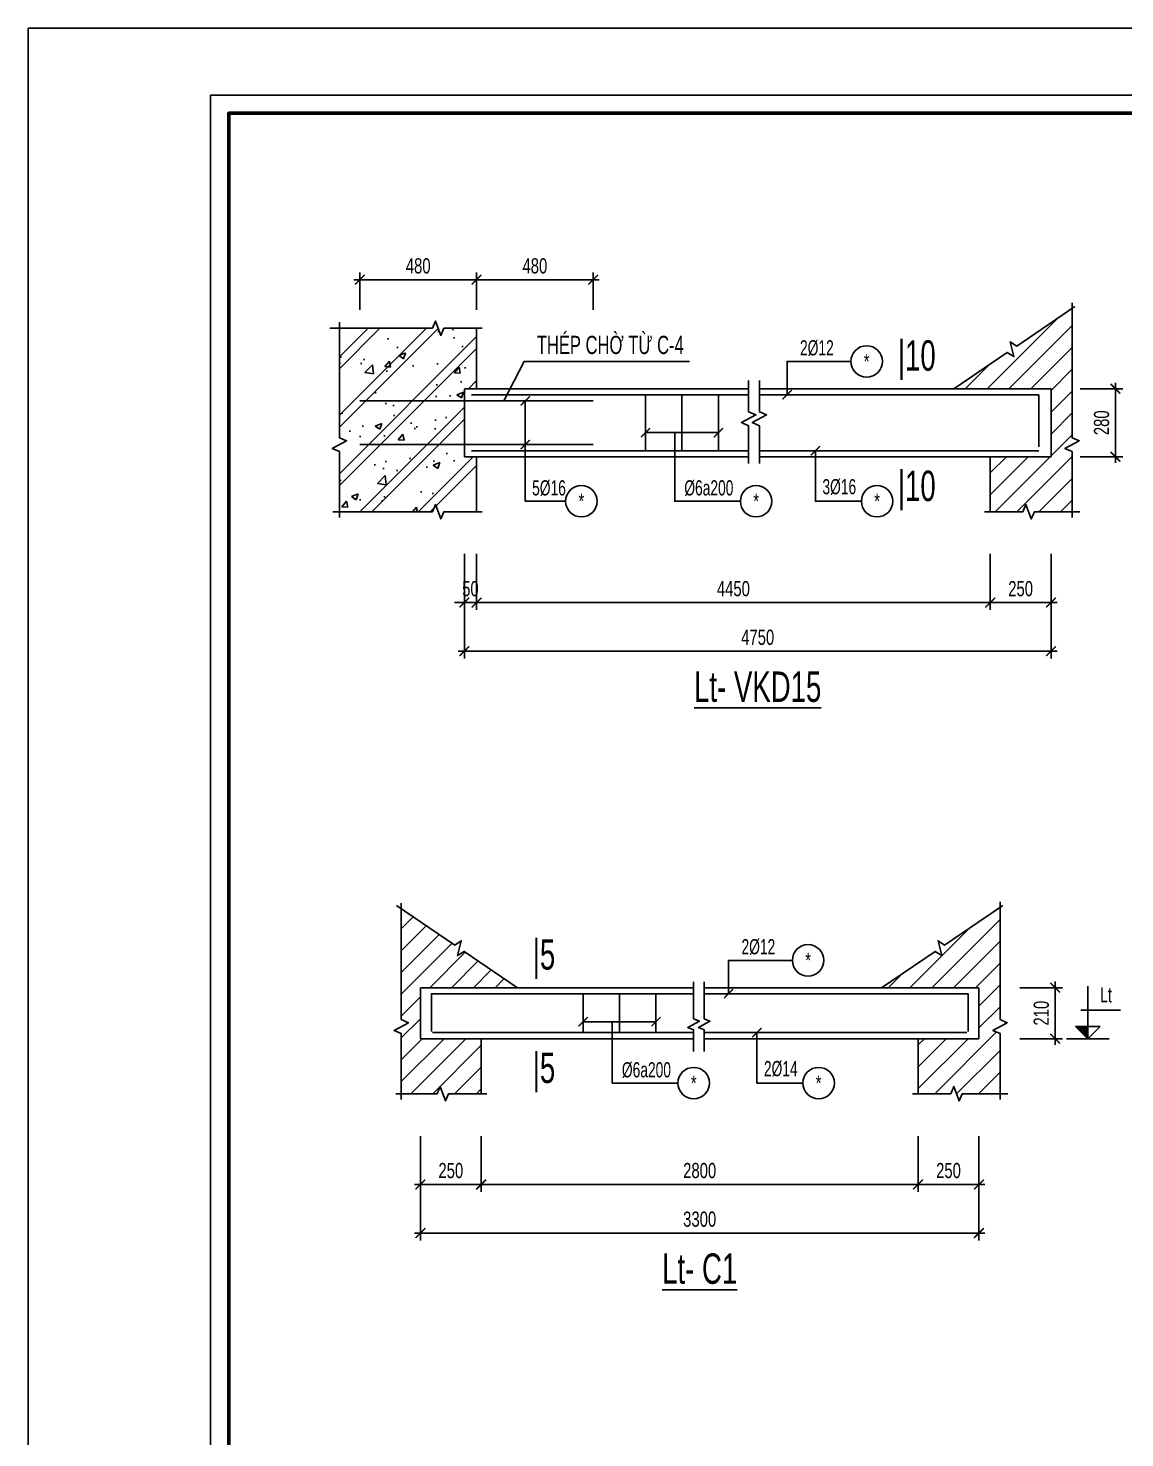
# Model space of a CAD drawing. Header units: millimetres. Extents: x 0 to 42050, y 0 to 14850.
# Drawn here: x 21025 to 25536, y 9049 to 14850 of the extents above; entities that cross this region are included whole.
import ezdxf
from ezdxf.enums import TextEntityAlignment as Align

# ---------------------------------------------------------------- set-up
doc = ezdxf.new("R2010")
doc.units = ezdxf.units.MM
doc.header["$LTSCALE"] = 3
doc.header["$PDSIZE"] = -2
doc.layers.get('0').update_dxf_attribs({"color": 8, "lineweight": 5})
doc.layers.get('Defpoints').update_dxf_attribs({"color": 2})
for name, color, linetype in [('CDC-KHUNGTEN', 9, 'Continuous'), ('CDC.02.DIM', 1, 'Continuous'), ('CDC.03.BORDER', 3, 'Continuous'), ('CDC.05.STEEL', 4, 'Continuous'), ('CDC.06.TEXT', 2, 'Continuous'), ('CDC.10.HATCH', 9, 'Continuous'), ('CDC.11.NOTE', 8, 'Continuous'), ('CDC.14.STEELNUM', 9, 'Continuous')]:
    doc.layers.add(name, color=color, linetype=linetype)
doc.styles.add('arial', font='arial.ttf', dxfattribs={"width": 0.7})
doc.styles.add('KCS_SMTEXT', font='arial.ttf', dxfattribs={"width": 0.7})
doc.dimstyles.new('KCS_DIM25', dxfattribs={"dimscale": 25, "dimtxt": 2.5, "dimasz": 1.6, "dimexe": 1.2, "dimexo": 0, "dimgap": 1, "dimtad": 1, "dimdec": 0, "dimzin": 0, "dimdsep": 46, "dimtxsty": 'KCS_SMTEXT', "dimblk": 'ARCHTICK', "dimcen": 0, "dimdle": 1, "dimclrd": 256, "dimclre": 256, "dimclrt": 2, "dimadec": 0, "dimazin": 0, "dimtfac": 1, "dimtdec": 0, "dimtix": 1, "dimtmove": 2, "dimatfit": 3, "dimfxl": 1, "dimtolj": 1, "dimtzin": 0, "dimarcsym": 0})
pattern_1 = [(45, (-5591877.634, -228430.91), (-44.9012806, 44.9012806), [])]

# ---------------------------------------------------------------- blocks, each defined once
blk = doc.blocks.new('_ArchTick')
at = {"color": 0, "linetype": 'ByBlock', "const_width": 0.15}
blk.add_lwpolyline([(-0.5, -0.5), (0.5, 0.5)], dxfattribs=at)
blk = doc.blocks.new('*D26')
at = {"layer": 'CDC.02.DIM', "lineweight": -2, "transparency": 16777216}
for p, q in [((22638.6, 10290.4), (22638.6, 10061.4)), ((22888.6, 10290.4), (22888.6, 10061.4)), ((22613.6, 10091.4), (22913.6, 10091.4))]:
    blk.add_line(p, q, dxfattribs=at)
at = {"layer": 'Defpoints', "color": 0, "transparency": 16777216}
for p in [(22638.6, 10290.4), (22888.6, 10290.4), (22888.6, 10091.4)]:
    blk.add_point(p, dxfattribs=at)
at = {"layer": 'CDC.02.DIM', "lineweight": -2, "transparency": 16777216, "xscale": 40, "yscale": 40, "zscale": 40, "rotation": 180}
blk.add_blockref('_ArchTick', (22638.6, 10091.4), dxfattribs=at)
at = {"layer": 'CDC.02.DIM', "lineweight": -2, "transparency": 16777216, "xscale": 40, "yscale": 40, "zscale": 40}
blk.add_blockref('_ArchTick', (22888.6, 10091.4), dxfattribs=at)
at = {"layer": 'CDC.02.DIM', "color": 2, "transparency": 16777216, "insert": (22763.6, 10148.4), "char_height": 62.5, "attachment_point": 5, "style": 'KCS_SMTEXT'}
blk.add_mtext('\\A1;250', dxfattribs=at)
blk = doc.blocks.new('*D27')
at = {"layer": 'CDC.02.DIM', "lineweight": -2, "transparency": 16777216}
for p, q in [((24686.1, 10290.4), (24686.1, 10061.4)), ((24936.1, 10290.4), (24936.1, 10061.4)), ((24961.1, 10091.4), (24661.1, 10091.4))]:
    blk.add_line(p, q, dxfattribs=at)
at = {"layer": 'Defpoints', "color": 0, "transparency": 16777216}
for p in [(24686.1, 10290.4), (24936.1, 10290.4), (24686.1, 10091.4)]:
    blk.add_point(p, dxfattribs=at)
at = {"layer": 'CDC.02.DIM', "lineweight": -2, "transparency": 16777216, "xscale": 40, "yscale": 40, "zscale": 40, "rotation": 180}
blk.add_blockref('_ArchTick', (24686.1, 10091.4), dxfattribs=at)
at = {"layer": 'CDC.02.DIM', "lineweight": -2, "transparency": 16777216, "xscale": 40, "yscale": 40, "zscale": 40}
blk.add_blockref('_ArchTick', (24936.1, 10091.4), dxfattribs=at)
at = {"layer": 'CDC.02.DIM', "color": 2, "transparency": 16777216, "insert": (24811.1, 10148.4), "char_height": 62.5, "attachment_point": 5, "style": 'KCS_SMTEXT'}
blk.add_mtext('\\A1;250', dxfattribs=at)
blk = doc.blocks.new('*D28')
at = {"layer": 'CDC.02.DIM', "lineweight": -2, "transparency": 16777216}
for p, q in [((25249.9, 10926.4), (25249.9, 10666.4)), ((25104.3, 10901.4), (25279.9, 10901.4)), ((25104.3, 10691.4), (25279.9, 10691.4))]:
    blk.add_line(p, q, dxfattribs=at)
at = {"layer": 'Defpoints', "color": 0, "transparency": 16777216}
for p in [(25104.3, 10901.4), (25104.3, 10691.4), (25249.9, 10691.4)]:
    blk.add_point(p, dxfattribs=at)
at = {"layer": 'CDC.02.DIM', "lineweight": -2, "transparency": 16777216, "xscale": 40, "yscale": 40, "zscale": 40}
for p, rotation in [((25249.9, 10901.4), 90), ((25249.9, 10691.4), 270)]:
    blk.add_blockref('_ArchTick', p, dxfattribs=dict(at, rotation=rotation))
at = {"layer": 'CDC.02.DIM', "color": 2, "transparency": 16777216, "insert": (25193, 10796.4), "char_height": 62.5, "attachment_point": 5, "rotation": 90, "style": 'KCS_SMTEXT'}
blk.add_mtext('\\A1;210', dxfattribs=at)
blk = doc.blocks.new('*D29')
at = {"layer": 'CDC.02.DIM', "lineweight": -2, "transparency": 16777216}
for p, q in [((22888.6, 10290.4), (22888.6, 10061.4)), ((24686.1, 10290.4), (24686.1, 10061.4)), ((22863.6, 10091.4), (24711.1, 10091.4))]:
    blk.add_line(p, q, dxfattribs=at)
at = {"layer": 'Defpoints', "color": 0, "transparency": 16777216}
for p in [(22888.6, 10290.4), (24686.1, 10290.4), (24686.1, 10091.4)]:
    blk.add_point(p, dxfattribs=at)
at = {"layer": 'CDC.02.DIM', "lineweight": -2, "transparency": 16777216, "xscale": 40, "yscale": 40, "zscale": 40, "rotation": 180}
blk.add_blockref('_ArchTick', (22888.6, 10091.4), dxfattribs=at)
at = {"layer": 'CDC.02.DIM', "lineweight": -2, "transparency": 16777216, "xscale": 40, "yscale": 40, "zscale": 40}
blk.add_blockref('_ArchTick', (24686.1, 10091.4), dxfattribs=at)
at = {"layer": 'CDC.02.DIM', "color": 2, "transparency": 16777216, "insert": (23787.4, 10148.4), "char_height": 62.5, "attachment_point": 5, "style": 'KCS_SMTEXT'}
blk.add_mtext('\\A1;2800', dxfattribs=at)
blk = doc.blocks.new('*D30')
at = {"layer": 'CDC.02.DIM', "lineweight": -2, "transparency": 16777216}
for p, q in [((22638.6, 10290.4), (22638.6, 9861.4)), ((24936.1, 10290.4), (24936.1, 9861.4)), ((22613.6, 9891.4), (24961.1, 9891.4))]:
    blk.add_line(p, q, dxfattribs=at)
at = {"layer": 'Defpoints', "color": 0, "transparency": 16777216}
for p in [(22638.6, 10290.4), (24936.1, 10290.4), (24936.1, 9891.4)]:
    blk.add_point(p, dxfattribs=at)
at = {"layer": 'CDC.02.DIM', "lineweight": -2, "transparency": 16777216, "xscale": 40, "yscale": 40, "zscale": 40, "rotation": 180}
blk.add_blockref('_ArchTick', (22638.6, 9891.4), dxfattribs=at)
at = {"layer": 'CDC.02.DIM', "lineweight": -2, "transparency": 16777216, "xscale": 40, "yscale": 40, "zscale": 40}
blk.add_blockref('_ArchTick', (24936.1, 9891.4), dxfattribs=at)
at = {"layer": 'CDC.02.DIM', "color": 2, "transparency": 16777216, "insert": (23787.4, 9948.4), "char_height": 62.5, "attachment_point": 5, "style": 'KCS_SMTEXT'}
blk.add_mtext('\\A1;3300', dxfattribs=at)
blk = doc.blocks.new('*D148')
at = {"layer": 'CDC.02.DIM', "lineweight": -2, "transparency": 16777216}
for p, q in [((22819.4, 12686.2), (22819.4, 12456.2)), ((22869.4, 12686.2), (22869.4, 12456.2)), ((22819.4, 12486.2), (22779.4, 12486.2)), ((22819.4, 12486.2), (22869.4, 12486.2)), ((22869.4, 12486.2), (22909.4, 12486.2))]:
    blk.add_line(p, q, dxfattribs=at)
at = {"layer": 'Defpoints', "color": 0, "transparency": 16777216}
for p in [(22819.4, 12686.2), (22869.4, 12686.2), (22869.4, 12486.2)]:
    blk.add_point(p, dxfattribs=at)
at = {"layer": 'CDC.02.DIM', "lineweight": -2, "transparency": 16777216, "xscale": 40, "yscale": 40, "zscale": 40}
blk.add_blockref('_ArchTick', (22819.4, 12486.2), dxfattribs=at)
at = {"layer": 'CDC.02.DIM', "lineweight": -2, "transparency": 16777216, "xscale": 40, "yscale": 40, "zscale": 40, "rotation": 180}
blk.add_blockref('_ArchTick', (22869.4, 12486.2), dxfattribs=at)
at = {"layer": 'CDC.02.DIM', "color": 2, "transparency": 16777216, "insert": (22844.4, 12543.1), "char_height": 62.5, "attachment_point": 5, "style": 'KCS_SMTEXT'}
blk.add_mtext('\\A1;50', dxfattribs=at)
blk = doc.blocks.new('*D149')
at = {"layer": 'CDC.02.DIM', "lineweight": -2, "transparency": 16777216}
for p, q in [((24982.8, 12686.2), (24982.8, 12456.2)), ((25232.8, 12686.2), (25232.8, 12456.2)), ((25257.8, 12486.2), (24957.8, 12486.2))]:
    blk.add_line(p, q, dxfattribs=at)
at = {"layer": 'Defpoints', "color": 0, "transparency": 16777216}
for p in [(24982.8, 12686.2), (25232.8, 12686.2), (24982.8, 12486.2)]:
    blk.add_point(p, dxfattribs=at)
at = {"layer": 'CDC.02.DIM', "lineweight": -2, "transparency": 16777216, "xscale": 40, "yscale": 40, "zscale": 40, "rotation": 180}
blk.add_blockref('_ArchTick', (24982.8, 12486.2), dxfattribs=at)
at = {"layer": 'CDC.02.DIM', "lineweight": -2, "transparency": 16777216, "xscale": 40, "yscale": 40, "zscale": 40}
blk.add_blockref('_ArchTick', (25232.8, 12486.2), dxfattribs=at)
at = {"layer": 'CDC.02.DIM', "color": 2, "transparency": 16777216, "insert": (25107.8, 12543.1), "char_height": 62.5, "attachment_point": 5, "style": 'KCS_SMTEXT'}
blk.add_mtext('\\A1;250', dxfattribs=at)
blk = doc.blocks.new('*D150')
at = {"layer": 'CDC.02.DIM', "lineweight": -2, "transparency": 16777216}
for p, q in [((25352.2, 13366.2), (25527.8, 13366.2)), ((25497.8, 13391.2), (25497.8, 13061.2)), ((25352.2, 13086.2), (25527.8, 13086.2))]:
    blk.add_line(p, q, dxfattribs=at)
at = {"layer": 'Defpoints', "color": 0, "transparency": 16777216}
for p in [(25352.2, 13366.2), (25352.2, 13086.2), (25497.8, 13086.2)]:
    blk.add_point(p, dxfattribs=at)
at = {"layer": 'CDC.02.DIM', "lineweight": -2, "transparency": 16777216, "xscale": 40, "yscale": 40, "zscale": 40}
for p, rotation in [((25497.8, 13366.2), 90), ((25497.8, 13086.2), 270)]:
    blk.add_blockref('_ArchTick', p, dxfattribs=dict(at, rotation=rotation))
at = {"layer": 'CDC.02.DIM', "color": 2, "transparency": 16777216, "insert": (25440.9, 13226.2), "char_height": 62.5, "attachment_point": 5, "rotation": 90, "style": 'KCS_SMTEXT'}
blk.add_mtext('\\A1;280', dxfattribs=at)
blk = doc.blocks.new('*D151')
at = {"layer": 'CDC.02.DIM', "lineweight": -2, "transparency": 16777216}
for p, q in [((22869.4, 12686.2), (22869.4, 12456.2)), ((24982.8, 12686.2), (24982.8, 12456.2)), ((22844.4, 12486.2), (25007.8, 12486.2))]:
    blk.add_line(p, q, dxfattribs=at)
at = {"layer": 'Defpoints', "color": 0, "transparency": 16777216}
for p in [(22869.4, 12686.2), (24982.8, 12686.2), (24982.8, 12486.2)]:
    blk.add_point(p, dxfattribs=at)
at = {"layer": 'CDC.02.DIM', "lineweight": -2, "transparency": 16777216, "xscale": 40, "yscale": 40, "zscale": 40, "rotation": 180}
blk.add_blockref('_ArchTick', (22869.4, 12486.2), dxfattribs=at)
at = {"layer": 'CDC.02.DIM', "lineweight": -2, "transparency": 16777216, "xscale": 40, "yscale": 40, "zscale": 40}
blk.add_blockref('_ArchTick', (24982.8, 12486.2), dxfattribs=at)
at = {"layer": 'CDC.02.DIM', "color": 2, "transparency": 16777216, "insert": (23926.1, 12543.1), "char_height": 62.5, "attachment_point": 5, "style": 'KCS_SMTEXT'}
blk.add_mtext('\\A1;4450', dxfattribs=at)
blk = doc.blocks.new('*D152')
at = {"layer": 'CDC.02.DIM', "lineweight": -2, "transparency": 16777216}
for p, q in [((22819.4, 12686.2), (22819.4, 12256.2)), ((25232.8, 12686.2), (25232.8, 12256.2)), ((22794.4, 12286.2), (25257.8, 12286.2))]:
    blk.add_line(p, q, dxfattribs=at)
at = {"layer": 'Defpoints', "color": 0, "transparency": 16777216}
for p in [(22819.4, 12686.2), (25232.8, 12686.2), (25232.8, 12286.2)]:
    blk.add_point(p, dxfattribs=at)
at = {"layer": 'CDC.02.DIM', "lineweight": -2, "transparency": 16777216, "xscale": 40, "yscale": 40, "zscale": 40, "rotation": 180}
blk.add_blockref('_ArchTick', (22819.4, 12286.2), dxfattribs=at)
at = {"layer": 'CDC.02.DIM', "lineweight": -2, "transparency": 16777216, "xscale": 40, "yscale": 40, "zscale": 40}
blk.add_blockref('_ArchTick', (25232.8, 12286.2), dxfattribs=at)
at = {"layer": 'CDC.02.DIM', "color": 2, "transparency": 16777216, "insert": (24026.1, 12343.1), "char_height": 62.5, "attachment_point": 5, "style": 'KCS_SMTEXT'}
blk.add_mtext('\\A1;4750', dxfattribs=at)
blk = doc.blocks.new('*D153')
at = {"layer": 'CDC.02.DIM', "lineweight": -2, "transparency": 16777216}
for p, q in [((22364.4, 13814.8), (22894.4, 13814.8)), ((22389.4, 13691.3), (22389.4, 13844.8)), ((22869.4, 13691.3), (22869.4, 13844.8))]:
    blk.add_line(p, q, dxfattribs=at)
at = {"layer": 'Defpoints', "color": 0, "transparency": 16777216}
for p in [(22869.4, 13814.8), (22389.4, 13691.3), (22869.4, 13691.3)]:
    blk.add_point(p, dxfattribs=at)
at = {"layer": 'CDC.02.DIM', "lineweight": -2, "transparency": 16777216, "xscale": 40, "yscale": 40, "zscale": 40, "rotation": 180}
blk.add_blockref('_ArchTick', (22389.4, 13814.8), dxfattribs=at)
at = {"layer": 'CDC.02.DIM', "lineweight": -2, "transparency": 16777216, "xscale": 40, "yscale": 40, "zscale": 40}
blk.add_blockref('_ArchTick', (22869.4, 13814.8), dxfattribs=at)
at = {"layer": 'CDC.02.DIM', "color": 2, "transparency": 16777216, "insert": (22629.4, 13871.7), "char_height": 62.5, "attachment_point": 5, "style": 'KCS_SMTEXT'}
blk.add_mtext('\\A1;480', dxfattribs=at)
blk = doc.blocks.new('*D154')
at = {"layer": 'CDC.02.DIM', "lineweight": -2, "transparency": 16777216}
for p, q in [((22844.4, 13814.8), (23374.4, 13814.8)), ((22869.4, 13691.3), (22869.4, 13844.8)), ((23349.4, 13691.3), (23349.4, 13844.8))]:
    blk.add_line(p, q, dxfattribs=at)
at = {"layer": 'Defpoints', "color": 0, "transparency": 16777216}
for p in [(23349.4, 13814.8), (22869.4, 13691.3), (23349.4, 13691.3)]:
    blk.add_point(p, dxfattribs=at)
at = {"layer": 'CDC.02.DIM', "lineweight": -2, "transparency": 16777216, "xscale": 40, "yscale": 40, "zscale": 40, "rotation": 180}
blk.add_blockref('_ArchTick', (22869.4, 13814.8), dxfattribs=at)
at = {"layer": 'CDC.02.DIM', "lineweight": -2, "transparency": 16777216, "xscale": 40, "yscale": 40, "zscale": 40}
blk.add_blockref('_ArchTick', (23349.4, 13814.8), dxfattribs=at)
at = {"layer": 'CDC.02.DIM', "color": 2, "transparency": 16777216, "insert": (23109.4, 13871.7), "char_height": 62.5, "attachment_point": 5, "style": 'KCS_SMTEXT'}
blk.add_mtext('\\A1;480', dxfattribs=at)
blk = doc.blocks.new('Khung tên chuẩn')
at = {"layer": 'CDC-KHUNGTEN', "color": 8}
blk.add_lwpolyline([(75096, 1100), (83000, 1100), (83000, 58300), (3000, 58300), (3000, 1100), (75096, 1100)], dxfattribs=at)
at = {"layer": 'CDC-KHUNGTEN', "color": 255, "lineweight": 60}
blk.add_lwpolyline([(74900, 1400), (74900, 58000), (3300, 58000), (3300, 1400), (74900, 1400)], close=True, dxfattribs=at)
at = {"layer": 'Defpoints', "color": 1, "ltscale": 0.2}
blk.add_lwpolyline([(0, 0), (0, 59400), (84100, 59400), (84100, 0), (0, 0)], close=True, dxfattribs=at)

msp = doc.modelspace()

# ---------------------------------------------------------------- hatches: boundary and pattern name
at = {"layer": 'CDC.10.HATCH'}
h = msp.add_hatch(dxfattribs=at)
h.set_pattern_fill('ANSI31', color=256, scale=20, style=0)
h.set_pattern_definition([(45, (-5574511.467, -271689.544), (-44.9012806, 44.9012806), [])])
h.paths.add_polyline_path([(25232.8, 13366.2), (25232.8, 13086.2), (24982.8, 13086.2), (24982.8, 12859.9), (25117, 12859.9), (25129.9, 12889.5), (25151.4, 12830.3), (25164.3, 12859.9), (25319.7, 12859.9), (25319.7, 13107.6), (25290.1, 13120.4), (25349.3, 13152), (25319.7, 13164.8), (25319.7, 13696.4), (25091.7, 13541.8), (25064.7, 13558.9), (25080, 13498.3), (25052.9, 13515.5), (24832.8, 13366.2)])
at = {"layer": 'CDC.10.HATCH', "ltscale": 10}
h = msp.add_hatch(dxfattribs=at)
h.set_pattern_fill('CHAU-01', color=256, scale=40, style=0, pattern_type=2)
h.set_pattern_definition([(50, (22889.36, 12830.3), (286.904, -25.1), [30, -330]), (355, (22889.36, 12830.3), (-55.5, 300.88), [24, -264]), (100.45, (22913.27, 12828.2), (231.404, 275.776), [25.496, -280.46]), (46.184, (22889.36, 12910.3), (426.9, -66.21), [45, -495]), (96.636, (22924.94, 12904.77), (373.87, 389.65), [38.24, -420.69]), (351.184, (22889.36, 12910.3), (373.86, 389.65), [36, -396]), (21, (22929.36, 12890.3), (238.763, -161.05), [30, -330]), (326, (22929.36, 12890.3), (97.33, 290.06), [24, -264]), (71.45, (22949.26, 12876.87), (336.09, 129.01), [25.496, -280.46]), (37.5, (22889.36, 12830.29), (4.864, 133.158), [0, -260.8, 0, -268, 0, -265]), (7.5, (22889.36, 12830.29), (105.228, 157.765), [0, -152.8, 0, -254.8, 0, -101]), (327.5, (22800.16, 12830.29), (213.529, -9.022), [0, -100, 0, -312, 0, -414]), (317.5, (22760.16, 12830.29), (233.274, 40.042), [0, -130, 0, -207.2, 0, -294]), (45, (22889.36, 12830.29), (-120.208, 120.208), []), (45, (22889.36, 12879.29), (-120.208, 120.208), [])])
h.paths.add_polyline_path([(22305.5, 13164.8), (22335.1, 13152), (22275.9, 13120.4), (22305.5, 13107.6), (22305.5, 12859.9), (22688.1, 12859.9), (22700.9, 12889.5), (22722.5, 12830.3), (22735.3, 12859.9), (22869.4, 12859.9), (22869.4, 13086.2), (22819.3, 13086.2), (22819.3, 13366.2), (22869.4, 13366.2), (22869.4, 13615), (22735.3, 13615), (22722.5, 13585.4), (22700.9, 13644.6), (22688.1, 13615), (22305.5, 13615)])
at = {"layer": 'CDC.10.HATCH'}
h = msp.add_hatch(dxfattribs=at)
h.set_pattern_fill('ANSI31', color=256, scale=20, style=0)
h.set_pattern_definition(pattern_1)
h.paths.add_polyline_path([(22888.6, 10691.4), (22638.6, 10691.4), (22638.6, 10901.4), (23038.6, 10901.4), (22818.5, 11050.7), (22791.4, 11033.6), (22806.7, 11094.2), (22779.7, 11077), (22559.6, 11226.3), (22559.6, 10770.1), (22589.2, 10757.2), (22530, 10725.7), (22559.6, 10712.8), (22559.6, 10465.1), (22707.3, 10465.1), (22720.2, 10494.7), (22741.7, 10435.5), (22754.6, 10465.1), (22888.6, 10465.1)])
h = msp.add_hatch(dxfattribs=at)
h.set_pattern_fill('ANSI31', color=256, scale=20, style=0)
h.set_pattern_definition(pattern_1)
h.paths.add_polyline_path([(24686.1, 10691.4), (24686.1, 10465.1), (24820.3, 10465.1), (24833.2, 10494.7), (24854.7, 10435.5), (24867.6, 10465.1), (25023.1, 10465.1), (25023.1, 10712.8), (24993.5, 10725.7), (25052.7, 10757.2), (25023.1, 10770.1), (25023.1, 11231.7), (24795.1, 11077), (24768, 11094.2), (24783.3, 11033.6), (24756.3, 11050.7), (24536.1, 10901.4), (24936.1, 10901.4), (24936.1, 10691.4)])

# ---------------------------------------------------------------- linework, layer by layer
at = {"layer": 'CDC.02.DIM'}
for p, q in [((25384.4, 10690.9), (25384.4, 10908)), ((25518.9, 10808.6), (25355.7, 10808.6)), ((25384.4, 10690.9), (25333.7, 10741.7)), ((25435.1, 10741.7), (25333.7, 10741.7)), ((25384.4, 10690.9), (25435.1, 10741.7)), ((25471.7, 10690.9), (25297.1, 10690.9))]:
    msp.add_line(p, q, dxfattribs=at)
msp.add_solid([(25333.7, 10741.7), (25384.4, 10690.9), (25384.4, 10741.7)], dxfattribs=at)
at = {"layer": 'CDC.03.BORDER'}
for p, q in [((22869.4, 13615), (22869.4, 13366.2)), ((22819.3, 13366.2), (23988.9, 13366.2)), ((22819.3, 13366.2), (22819.3, 13086.2)), ((24033.2, 13366.2), (25232.8, 13366.2)), ((25232.8, 13366.2), (25232.8, 13086.2)), ((22819.3, 13086.2), (23988.9, 13086.2)), ((22869.4, 13086.2), (22869.4, 12859.9)), ((24033.2, 13086.2), (25232.8, 13086.2)), ((24982.8, 13086.2), (24982.8, 12859.9)), ((22638.6, 10901.4), (23762.4, 10901.4)), ((22638.6, 10901.4), (22638.6, 10691.4)), ((23806, 10901.4), (24936.1, 10901.4)), ((24936.1, 10901.4), (24936.1, 10691.4)), ((22638.6, 10691.4), (23762.4, 10691.4)), ((22888.6, 10691.4), (22888.6, 10465.1)), ((23806, 10691.4), (24936.1, 10691.4)), ((24686.1, 10691.4), (24686.1, 10465.1))]:
    msp.add_line(p, q, dxfattribs=at)
at = {"layer": 'CDC.05.STEEL', "ltscale": 60}
for p, q in [((22389.4, 13316.2), (23349.4, 13316.2)), ((22389.4, 13136.2), (23349.4, 13136.2))]:
    msp.add_line(p, q, dxfattribs=at)
at = {"layer": 'CDC.05.STEEL'}
for p, q in [((22848.6, 13341.2), (23988.9, 13341.2)), ((23564.5, 13341.2), (23564.5, 13111.2)), ((23714.5, 13341.2), (23714.5, 13111.2)), ((23864.5, 13341.2), (23864.5, 13111.2)), ((24033.2, 13341.2), (25182.9, 13341.2)), ((23988.9, 13111.2), (22848.6, 13111.2)), ((25182.9, 13111.2), (24033.2, 13111.2)), ((23307.7, 10876.4), (23307.7, 10716.4)), ((23457.7, 10876.4), (23457.7, 10716.4)), ((23607.7, 10876.4), (23607.7, 10716.4)), ((23762.4, 10716.4), (22688.8, 10716.4)), ((24886.2, 10716.4), (23806, 10716.4))]:
    msp.add_line(p, q, dxfattribs=at)
for points in [[(25182.9, 13341.2), (25182.9, 13127.5)], [(23762.4, 10876.4), (22683.6, 10876.4), (22683.6, 10720.8)], [(23806, 10876.4), (24891.8, 10876.4), (24891.8, 10720.8)]]:
    msp.add_lwpolyline(points, dxfattribs=at)
at = {"layer": 'CDC.11.NOTE'}
for p, q in [((23864.5, 13185.5), (23564.5, 13185.5)), ((23607.7, 10761.4), (23307.7, 10761.4))]:
    msp.add_line(p, q, dxfattribs=at)
for points in [[(24832.8, 13366.2), (25052.9, 13515.5), (25080, 13498.3), (25064.7, 13558.9), (25091.7, 13541.8), (25331.2, 13704.2)], [(25319.7, 13719.4), (25319.7, 13164.8), (25349.3, 13152), (25290.1, 13120.4), (25319.7, 13107.6), (25319.7, 12836.3)], [(22266.3, 13615), (22688.1, 13615), (22700.9, 13644.6), (22722.5, 13585.4), (22735.3, 13615), (22893, 13615)], [(22305.5, 13640.2), (22305.5, 13164.8), (22335.1, 13152), (22275.9, 13120.4), (22305.5, 13107.6), (22305.5, 12836.3)], [(23745.4, 13478.4), (23065, 13478.4), (22982.4, 13316.2)], [(24409.5, 13478.4), (24146.9, 13478.4), (24146.9, 13341.2)], [(23988.9, 13399.9), (23988.9, 13271.4), (24018.5, 13258.5), (23959.3, 13227), (23988.9, 13214.1), (23988.9, 13058.9)], [(24033.2, 13399.9), (24033.2, 13271.4), (24062.8, 13258.5), (24003.6, 13227), (24033.2, 13214.1), (24033.2, 13058.9)], [(23236.1, 12903.4), (23069.7, 12903.4), (23069.7, 13316.2)], [(23954.9, 12903.4), (23684.8, 12903.4), (23684.8, 13185.5)], [(24452.6, 12903.4), (24263.8, 12903.4), (24263.8, 13111.2)], [(22277.8, 12859.9), (22688.1, 12859.9), (22700.9, 12889.5), (22722.5, 12830.3), (22735.3, 12859.9), (22893, 12859.9)], [(24959.2, 12859.9), (25117, 12859.9), (25129.9, 12889.5), (25151.4, 12830.3), (25164.3, 12859.9), (25351.7, 12859.9)], [(25023.1, 11254.7), (25023.1, 10770.1), (25052.7, 10757.2), (24993.5, 10725.7), (25023.1, 10712.8), (25023.1, 10441.5)], [(22559.6, 11249.3), (22559.6, 10770.1), (22589.2, 10757.2), (22530, 10725.7), (22559.6, 10712.8), (22559.6, 10441.5)], [(23038.6, 10901.4), (22818.5, 11050.7), (22791.4, 11033.6), (22806.7, 11094.2), (22779.7, 11077), (22540.2, 11239.5)], [(24536.1, 10901.4), (24756.3, 11050.7), (24783.3, 11033.6), (24768, 11094.2), (24795.1, 11077), (25034.6, 11239.5)], [(24168.7, 11013.6), (23906.2, 11013.6), (23906.2, 10876.4)], [(23762.4, 10925.3), (23762.4, 10773.2), (23786.1, 10762.9), (23738.7, 10737.7), (23762.4, 10727.4), (23762.4, 10638.5)], [(23806, 10925.3), (23806, 10773.2), (23829.7, 10762.9), (23782.4, 10737.7), (23806, 10727.4), (23806, 10638.5)], [(23698.2, 10508.6), (23428.1, 10508.6), (23428.1, 10761.4)], [(24211.9, 10508.6), (24023.1, 10508.6), (24023.1, 10716.4)], [(22536.9, 10465.1), (22707.3, 10465.1), (22720.2, 10494.7), (22741.7, 10435.5), (22754.6, 10465.1), (22912.2, 10465.1)], [(24662.5, 10465.1), (24820.3, 10465.1), (24833.2, 10494.7), (24854.7, 10435.5), (24867.6, 10465.1), (25055, 10465.1)]]:
    msp.add_lwpolyline(points, dxfattribs=at)
at = {"layer": 'CDC.14.STEELNUM'}
for centre in [(24474.3, 13478.4, 0), (23300.9, 12903.4, 0), (24019.7, 12903.4, 0), (24517.4, 12903.4, 0), (24233.5, 11013.6, 0), (23763, 10508.6, 0), (24276.7, 10508.6, 0)]:
    msp.add_circle(centre, 64.8, dxfattribs=at)

# ---------------------------------------------------------------- block references
at = {"xscale": 0.2500000001309672, "yscale": 0.2500000001309672, "zscale": 0.2500000001309672}
msp.add_blockref('Khung tên chuẩn', (21025, 0), dxfattribs=at)
at = {"layer": 'CDC.11.NOTE', "xscale": 37.5, "yscale": 37.5, "zscale": 37.5}
for p in [(24146.9, 13341.2), (23069.7, 13316.2), (23564.5, 13185.5), (23864.5, 13185.5), (23069.7, 13136.2), (24263.8, 13111.2), (23906.2, 10876.4), (23307.7, 10761.4), (23607.7, 10761.4), (24023.1, 10716.4)]:
    msp.add_blockref('_ArchTick', p, dxfattribs=at)

# ---------------------------------------------------------------- texts
at = {"layer": 'CDC.02.DIM', "style": 'arial', "width": 0.65}
msp.add_text('Lt', height=62.5, dxfattribs=at).set_placement((25459, 10871.6), align=Align.MIDDLE)
at = {"layer": 'CDC.06.TEXT', "style": 'arial', "width": 0.65}
for s, height, p in [('THÉP CHỜ TỪ C-4', 75, (23419.7, 13555.8)), ('2%%C12', 62.5, (24269.6, 13534.8)), ('|10', 125, (24680.6, 13487.1)), ('3%%C16', 62.5, (24361.8, 12963.2)), ('|10', 125, (24680.6, 12950.5)), ('5%%C16', 62.5, (23167.5, 12958.4)), ('%%C6a200', 62.5, (23825.2, 12958.4)), ('%%ULt- VKD15', 125, (24026.1, 12139.2)), ('|5', 125, (23146.9, 11022.4)), ('2%%C12', 62.5, (24028.9, 11070.1)), ('|5', 125, (23146.9, 10555.7)), ('%%C6a200', 62.5, (23568.4, 10563.6)), ('2%%C14', 62.5, (24121.1, 10568.5)), ('%%ULt- C1', 125, (23787.4, 9745.2))]:
    msp.add_text(s, height=height, dxfattribs=at).set_placement(p, align=Align.MIDDLE)
at = {"layer": 'CDC.14.STEELNUM', "style": 'arial', "width": 0.7}
for p in [(24474.3, 13478.4, 0), (23300.9, 12903.4, 0), (24019.7, 12903.4, 0), (24517.4, 12903.4, 0), (24233.5, 11013.6, 0), (23763, 10508.6, 0), (24276.7, 10508.6, 0)]:
    msp.add_text('*', height=62.5, dxfattribs=at).set_placement(p, align=Align.MIDDLE_CENTER)

# ---------------------------------------------------------------- dimensions: what is measured, and where the dimension line sits
at = {"layer": 'CDC.02.DIM'}
for base, p1, p2, picture, middle in [((22869.4, 13814.8), (22389.4, 13691.3), (22869.4, 13691.3), '*D153', (22629.4, 13871.7)), ((23349.4, 13814.8), (22869.4, 13691.3), (23349.4, 13691.3), '*D154', (23109.4, 13871.7)), ((24982.8, 12486.2), (25232.8, 12686.2), (24982.8, 12686.2), '*D149', (25107.8, 12543.1)), ((24686.1, 10091.4), (24936.1, 10290.4), (24686.1, 10290.4), '*D27', (24811.1, 10148.4))]:
    dim = msp.add_linear_dim(base=base, p1=p1, p2=p2, dimstyle='KCS_DIM25', dxfattribs=at)
    dim.commit()
    dim.dimension.update_dxf_attribs({"geometry": picture, "text_midpoint": middle})
for base, p1, p2, angle, picture, middle in [((25497.8, 13086.2), (25352.2, 13366.2), (25352.2, 13086.2), 90, '*D150', (25440.9, 13226.2)), ((22869.4, 12486.2), (22819.4, 12686.2), (22869.4, 12686.2), 180, '*D148', (22844.4, 12543.1)), ((25249.9, 10691.4), (25104.3, 10901.4), (25104.3, 10691.4), 90, '*D28', (25193, 10796.4)), ((22888.6, 10091.4), (22638.6, 10290.4), (22888.6, 10290.4), 180, '*D26', (22763.6, 10148.4))]:
    dim = msp.add_linear_dim(base=base, p1=p1, p2=p2, angle=angle, dimstyle='KCS_DIM25', dxfattribs=at)
    dim.commit()
    dim.dimension.update_dxf_attribs({"geometry": picture, "text_midpoint": middle})
for base, p1, p2, text, picture, middle in [((25232.8, 12286.2), (22819.4, 12686.2), (25232.8, 12686.2), '4750', '*D152', (24026.1, 12343.1)), ((24982.8, 12486.2), (22869.4, 12686.2), (24982.8, 12686.2), '4450', '*D151', (23926.1, 12543.1)), ((24936.1, 9891.4), (22638.6, 10290.4), (24936.1, 10290.4), '3300', '*D30', (23787.4, 9948.4)), ((24686.1, 10091.4), (22888.6, 10290.4), (24686.1, 10290.4), '2800', '*D29', (23787.4, 10148.4))]:
    dim = msp.add_linear_dim(base=base, p1=p1, p2=p2, text=text, dimstyle='KCS_DIM25', dxfattribs=at)
    dim.commit()
    dim.dimension.update_dxf_attribs({"geometry": picture, "text_midpoint": middle})

doc.saveas('drawing.dxf')
